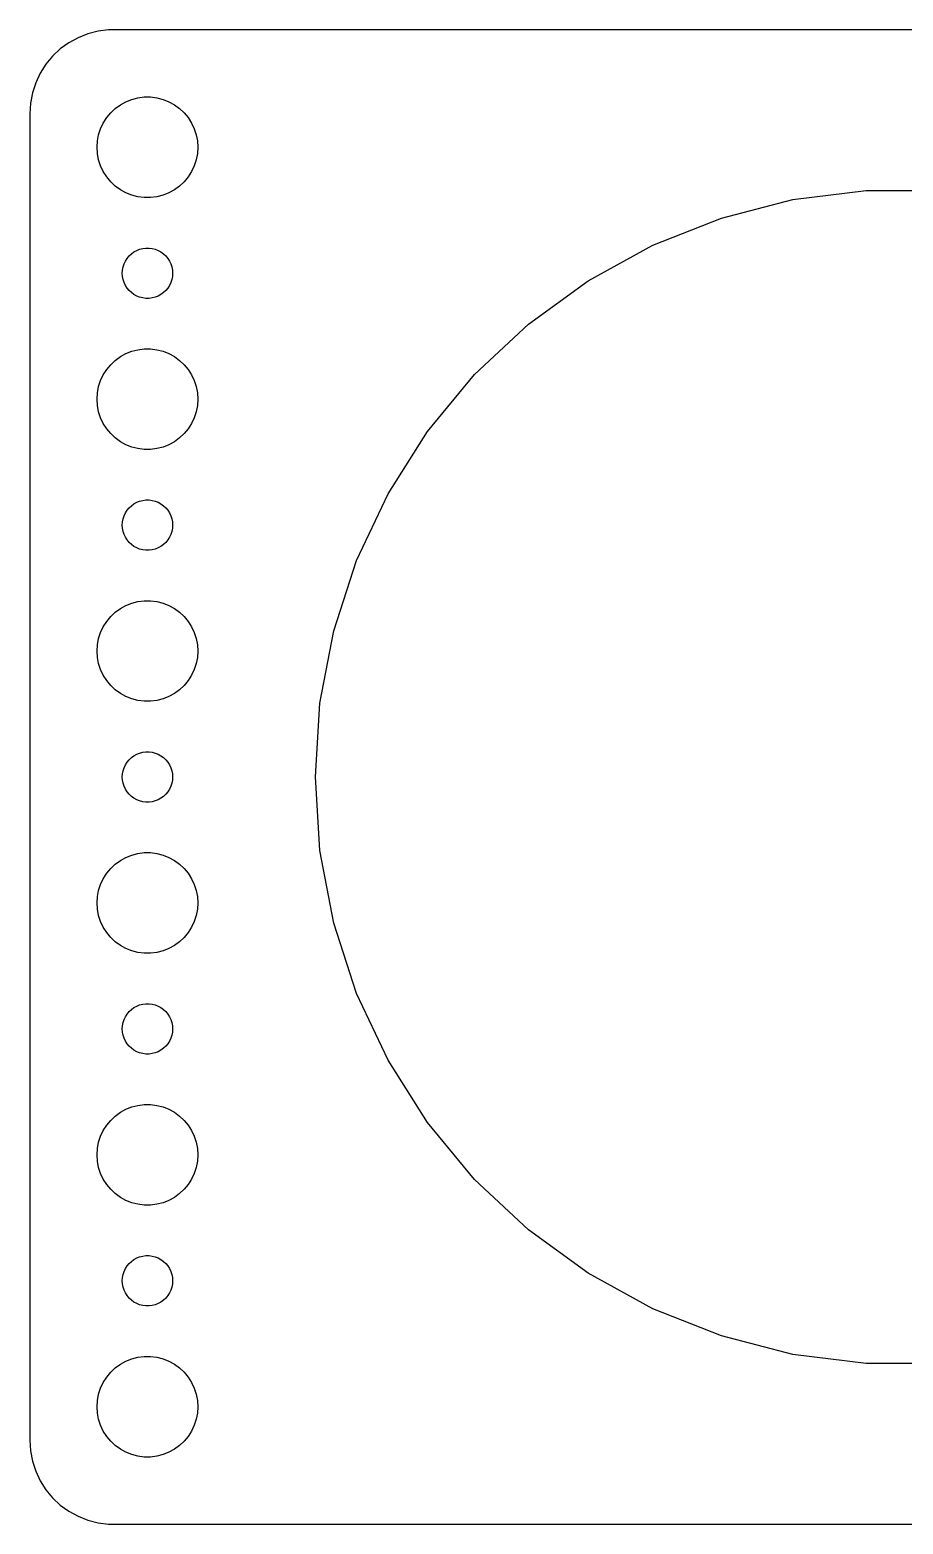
# Model space of a CAD drawing. Header units: metres. Extents: x -52 to 52, y 55 to 143.
# Drawn here: x -52 to 0, y 54.5 to 143.5 of the extents above; entities that cross this region are included whole.
import ezdxf

# ---------------------------------------------------------------- set-up
doc = ezdxf.new("R2010")
doc.units = ezdxf.units.M

msp = doc.modelspace()

# ---------------------------------------------------------------- linework, layer by layer
for p, q in [((-47.9369, 143.411), (-48.5451, 143.255)), ((-47.3139, 143.49), (-47.9369, 143.411)), ((47.3139, 143.49), (-47.3139, 143.49)), ((-49.6791, 142.722), (-50.1871, 142.353)), ((-49.1289, 143.024), (-49.6791, 142.722)), ((-48.5451, 143.255), (-49.1289, 143.024)), ((-50.6448, 141.923), (-51.0451, 141.439)), ((-50.1871, 142.353), (-50.6448, 141.923)), ((-51.3815, 140.909), (-51.6489, 140.341)), ((-51.0451, 141.439), (-51.3815, 140.909)), ((-51.8429, 139.743), (-51.9606, 139.127)), ((-51.6489, 140.341), (-51.8429, 139.743)), ((-51.9606, 139.127), (-52, 138.5)), ((-47.1869, 138.554), (-46.9123, 138.812)), ((-46.9123, 138.812), (-46.6075, 139.033)), ((-46.6075, 139.033), (-46.2773, 139.214)), ((-46.2773, 139.214), (-45.927, 139.353)), ((-45.927, 139.353), (-45.5621, 139.447)), ((-45.5621, 139.447), (-45.1884, 139.494)), ((-45.1884, 139.494), (-44.8116, 139.494)), ((-44.8116, 139.494), (-44.4379, 139.447)), ((-44.4379, 139.447), (-44.0729, 139.353)), ((-44.0729, 139.353), (-43.7227, 139.214)), ((-43.7227, 139.214), (-43.3925, 139.033)), ((-43.3925, 139.033), (-43.0877, 138.812)), ((-43.0877, 138.812), (-42.8131, 138.554)), ((-52, 138.5), (-52, 59.5)), ((-47.7893, 137.604), (-47.6289, 137.945)), ((-47.6289, 137.945), (-47.427, 138.263)), ((-47.427, 138.263), (-47.1869, 138.554)), ((-42.8131, 138.554), (-42.5729, 138.263)), ((-42.5729, 138.263), (-42.3711, 137.945)), ((-42.3711, 137.945), (-42.2107, 137.604)), ((-47.9763, 136.876), (-47.9057, 137.246)), ((-47.9057, 137.246), (-47.7893, 137.604)), ((-42.2107, 137.604), (-42.0942, 137.246)), ((-42.0942, 137.246), (-42.0237, 136.876)), ((-48, 136.5), (-47.9763, 136.876)), ((-47.9763, 136.124), (-48, 136.5)), ((-42.0237, 136.876), (-42, 136.5)), ((-42, 136.5), (-42.0237, 136.124)), ((-47.9057, 135.754), (-47.9763, 136.124)), ((-47.7893, 135.396), (-47.9057, 135.754)), ((-47.6289, 135.055), (-47.7893, 135.396)), ((-42.2107, 135.396), (-42.3711, 135.055)), ((-42.0942, 135.754), (-42.2107, 135.396)), ((-42.0237, 136.124), (-42.0942, 135.754)), ((-47.427, 134.737), (-47.6289, 135.055)), ((-47.1869, 134.446), (-47.427, 134.737)), ((-46.9123, 134.188), (-47.1869, 134.446)), ((-42.8131, 134.446), (-43.0877, 134.188)), ((-42.5729, 134.737), (-42.8131, 134.446)), ((-42.3711, 135.055), (-42.5729, 134.737)), ((-46.6075, 133.967), (-46.9123, 134.188)), ((-46.2773, 133.786), (-46.6075, 133.967)), ((-45.927, 133.647), (-46.2773, 133.786)), ((-45.5621, 133.553), (-45.927, 133.647)), ((-45.1884, 133.506), (-45.5621, 133.553)), ((-44.8116, 133.506), (-45.1884, 133.506)), ((-44.4379, 133.553), (-44.8116, 133.506)), ((-44.0729, 133.647), (-44.4379, 133.553)), ((-43.7227, 133.786), (-44.0729, 133.647)), ((-43.3925, 133.967), (-43.7227, 133.786)), ((-43.0877, 134.188), (-43.3925, 133.967)), ((-6.5583, 133.38), (-2.1977, 133.931)), ((-2.1977, 133.931), (2.1977, 133.931)), ((-10.8156, 132.287), (-6.5583, 133.38)), ((-14.9023, 130.669), (-10.8156, 132.287)), ((-46.2135, 129.882), (-46.0934, 130.027)), ((-46.0934, 130.027), (-45.9561, 130.156)), ((-45.9561, 130.156), (-45.8037, 130.266)), ((-45.8037, 130.266), (-45.6387, 130.357)), ((-45.6387, 130.357), (-45.4635, 130.427)), ((-45.4635, 130.427), (-45.2811, 130.473)), ((-45.2811, 130.473), (-45.0942, 130.497)), ((-45.0942, 130.497), (-44.9058, 130.497)), ((-44.9058, 130.497), (-44.7189, 130.473)), ((-44.7189, 130.473), (-44.5365, 130.427)), ((-44.5365, 130.427), (-44.3613, 130.357)), ((-44.3613, 130.357), (-44.1963, 130.266)), ((-44.1963, 130.266), (-44.0439, 130.156)), ((-44.0439, 130.156), (-43.9065, 130.027)), ((-43.9065, 130.027), (-43.7865, 129.882)), ((-18.7539, 128.551), (-14.9023, 130.669)), ((-46.5, 129), (-46.4882, 129.188)), ((-46.4882, 129.188), (-46.4529, 129.373)), ((-46.4529, 129.373), (-46.3947, 129.552)), ((-46.3947, 129.552), (-46.3145, 129.723)), ((-46.3145, 129.723), (-46.2135, 129.882)), ((-43.7865, 129.882), (-43.6855, 129.723)), ((-43.6855, 129.723), (-43.6053, 129.552)), ((-43.6053, 129.552), (-43.5471, 129.373)), ((-43.5471, 129.373), (-43.5118, 129.188)), ((-43.5118, 129.188), (-43.5, 129)), ((-46.4882, 128.812), (-46.5, 129)), ((-46.4529, 128.627), (-46.4882, 128.812)), ((-46.3947, 128.448), (-46.4529, 128.627)), ((-46.3145, 128.277), (-46.3947, 128.448)), ((-46.2135, 128.118), (-46.3145, 128.277)), ((-43.6855, 128.277), (-43.7865, 128.118)), ((-43.6053, 128.448), (-43.6855, 128.277)), ((-43.5471, 128.627), (-43.6053, 128.448)), ((-43.5118, 128.812), (-43.5471, 128.627)), ((-43.5, 129), (-43.5118, 128.812)), ((-22.3098, 125.968), (-18.7539, 128.551)), ((-46.0934, 127.973), (-46.2135, 128.118)), ((-45.9561, 127.844), (-46.0934, 127.973)), ((-45.8037, 127.734), (-45.9561, 127.844)), ((-45.6387, 127.643), (-45.8037, 127.734)), ((-45.4635, 127.573), (-45.6387, 127.643)), ((-45.2811, 127.527), (-45.4635, 127.573)), ((-45.0942, 127.503), (-45.2811, 127.527)), ((-44.9058, 127.503), (-45.0942, 127.503)), ((-44.7189, 127.527), (-44.9058, 127.503)), ((-44.5365, 127.573), (-44.7189, 127.527)), ((-44.3613, 127.643), (-44.5365, 127.573)), ((-44.1963, 127.734), (-44.3613, 127.643)), ((-44.0439, 127.844), (-44.1963, 127.734)), ((-43.9065, 127.973), (-44.0439, 127.844)), ((-43.7865, 128.118), (-43.9065, 127.973)), ((-25.5139, 122.959), (-22.3098, 125.968)), ((-47.1869, 123.554), (-46.9123, 123.812)), ((-46.9123, 123.812), (-46.6075, 124.033)), ((-46.6075, 124.033), (-46.2773, 124.214)), ((-46.2773, 124.214), (-45.927, 124.353)), ((-45.927, 124.353), (-45.5621, 124.447)), ((-45.5621, 124.447), (-45.1884, 124.494)), ((-45.1884, 124.494), (-44.8116, 124.494)), ((-44.8116, 124.494), (-44.4379, 124.447)), ((-44.4379, 124.447), (-44.0729, 124.353)), ((-44.0729, 124.353), (-43.7227, 124.214)), ((-43.7227, 124.214), (-43.3925, 124.033)), ((-43.3925, 124.033), (-43.0877, 123.812)), ((-43.0877, 123.812), (-42.8131, 123.554)), ((-47.7893, 122.604), (-47.6289, 122.945)), ((-47.6289, 122.945), (-47.427, 123.263)), ((-47.427, 123.263), (-47.1869, 123.554)), ((-42.8131, 123.554), (-42.5729, 123.263)), ((-42.5729, 123.263), (-42.3711, 122.945)), ((-42.3711, 122.945), (-42.2107, 122.604)), ((-28.3156, 119.572), (-25.5139, 122.959)), ((-47.9763, 121.876), (-47.9057, 122.246)), ((-47.9057, 122.246), (-47.7893, 122.604)), ((-42.2107, 122.604), (-42.0942, 122.246)), ((-42.0942, 122.246), (-42.0237, 121.876)), ((-48, 121.5), (-47.9763, 121.876)), ((-47.9763, 121.124), (-48, 121.5)), ((-47.9057, 120.754), (-47.9763, 121.124)), ((-42.0237, 121.124), (-42.0942, 120.754)), ((-42.0237, 121.876), (-42, 121.5)), ((-42, 121.5), (-42.0237, 121.124)), ((-47.7893, 120.396), (-47.9057, 120.754)), ((-47.6289, 120.055), (-47.7893, 120.396)), ((-42.2107, 120.396), (-42.3711, 120.055)), ((-42.0942, 120.754), (-42.2107, 120.396)), ((-47.427, 119.737), (-47.6289, 120.055)), ((-47.1869, 119.446), (-47.427, 119.737)), ((-46.9123, 119.188), (-47.1869, 119.446)), ((-42.8131, 119.446), (-43.0877, 119.188)), ((-42.5729, 119.737), (-42.8131, 119.446)), ((-42.3711, 120.055), (-42.5729, 119.737)), ((-30.6707, 115.861), (-28.3156, 119.572)), ((-46.6075, 118.967), (-46.9123, 119.188)), ((-46.2773, 118.786), (-46.6075, 118.967)), ((-45.927, 118.647), (-46.2773, 118.786)), ((-45.5621, 118.553), (-45.927, 118.647)), ((-45.1884, 118.506), (-45.5621, 118.553)), ((-44.8116, 118.506), (-45.1884, 118.506)), ((-44.4379, 118.553), (-44.8116, 118.506)), ((-44.0729, 118.647), (-44.4379, 118.553)), ((-43.7227, 118.786), (-44.0729, 118.647)), ((-43.3925, 118.967), (-43.7227, 118.786)), ((-43.0877, 119.188), (-43.3925, 118.967)), ((-32.5422, 111.884), (-30.6707, 115.861)), ((-46.3145, 114.723), (-46.2135, 114.882)), ((-46.2135, 114.882), (-46.0934, 115.027)), ((-46.0934, 115.027), (-45.9561, 115.156)), ((-45.9561, 115.156), (-45.8037, 115.266)), ((-45.8037, 115.266), (-45.6387, 115.357)), ((-45.6387, 115.357), (-45.4635, 115.427)), ((-45.4635, 115.427), (-45.2811, 115.473)), ((-45.2811, 115.473), (-45.0942, 115.497)), ((-45.0942, 115.497), (-44.9058, 115.497)), ((-44.9058, 115.497), (-44.7189, 115.473)), ((-44.7189, 115.473), (-44.5365, 115.427)), ((-44.5365, 115.427), (-44.3613, 115.357)), ((-44.3613, 115.357), (-44.1963, 115.266)), ((-44.1963, 115.266), (-44.0439, 115.156)), ((-44.0439, 115.156), (-43.9065, 115.027)), ((-43.9065, 115.027), (-43.7865, 114.882)), ((-43.7865, 114.882), (-43.6855, 114.723)), ((-46.5, 114), (-46.4882, 114.188)), ((-46.4882, 113.812), (-46.5, 114)), ((-46.4882, 114.188), (-46.4529, 114.373)), ((-46.4529, 114.373), (-46.3947, 114.552)), ((-46.3947, 114.552), (-46.3145, 114.723)), ((-43.6855, 114.723), (-43.6053, 114.552)), ((-43.6053, 114.552), (-43.5471, 114.373)), ((-43.5471, 114.373), (-43.5118, 114.188)), ((-43.5118, 114.188), (-43.5, 114)), ((-43.5, 114), (-43.5118, 113.812)), ((-46.4529, 113.627), (-46.4882, 113.812)), ((-46.3947, 113.448), (-46.4529, 113.627)), ((-46.3145, 113.277), (-46.3947, 113.448)), ((-46.2135, 113.118), (-46.3145, 113.277)), ((-46.0934, 112.973), (-46.2135, 113.118)), ((-43.7865, 113.118), (-43.9065, 112.973)), ((-43.6855, 113.277), (-43.7865, 113.118)), ((-43.6053, 113.448), (-43.6855, 113.277)), ((-43.5471, 113.627), (-43.6053, 113.448)), ((-43.5118, 113.812), (-43.5471, 113.627)), ((-45.9561, 112.844), (-46.0934, 112.973)), ((-45.8037, 112.734), (-45.9561, 112.844)), ((-45.6387, 112.643), (-45.8037, 112.734)), ((-45.4635, 112.573), (-45.6387, 112.643)), ((-45.2811, 112.527), (-45.4635, 112.573)), ((-45.0942, 112.503), (-45.2811, 112.527)), ((-44.9058, 112.503), (-45.0942, 112.503)), ((-44.7189, 112.527), (-44.9058, 112.503)), ((-44.5365, 112.573), (-44.7189, 112.527)), ((-44.3613, 112.643), (-44.5365, 112.573)), ((-44.1963, 112.734), (-44.3613, 112.643)), ((-44.0439, 112.844), (-44.1963, 112.734)), ((-43.9065, 112.973), (-44.0439, 112.844)), ((-33.9004, 107.704), (-32.5422, 111.884)), ((-45.927, 109.353), (-45.5621, 109.447)), ((-45.5621, 109.447), (-45.1884, 109.494)), ((-45.1884, 109.494), (-44.8116, 109.494)), ((-44.8116, 109.494), (-44.4379, 109.447)), ((-44.4379, 109.447), (-44.0729, 109.353)), ((-47.1869, 108.554), (-46.9123, 108.812)), ((-46.9123, 108.812), (-46.6075, 109.033)), ((-46.6075, 109.033), (-46.2773, 109.214)), ((-46.2773, 109.214), (-45.927, 109.353)), ((-44.0729, 109.353), (-43.7227, 109.214)), ((-43.7227, 109.214), (-43.3925, 109.033)), ((-43.3925, 109.033), (-43.0877, 108.812)), ((-43.0877, 108.812), (-42.8131, 108.554)), ((-47.7893, 107.604), (-47.6289, 107.945)), ((-47.6289, 107.945), (-47.427, 108.263)), ((-47.427, 108.263), (-47.1869, 108.554)), ((-42.8131, 108.554), (-42.5729, 108.263)), ((-42.5729, 108.263), (-42.3711, 107.945)), ((-42.3711, 107.945), (-42.2107, 107.604)), ((-34.724, 103.387), (-33.9004, 107.704)), ((-48, 106.5), (-47.9763, 106.876)), ((-47.9763, 106.876), (-47.9057, 107.246)), ((-47.9057, 107.246), (-47.7893, 107.604)), ((-42.2107, 107.604), (-42.0942, 107.246)), ((-42.0942, 107.246), (-42.0237, 106.876)), ((-42.0237, 106.876), (-42, 106.5)), ((-47.9763, 106.124), (-48, 106.5)), ((-47.9057, 105.754), (-47.9763, 106.124)), ((-42.0237, 106.124), (-42.0942, 105.754)), ((-42, 106.5), (-42.0237, 106.124)), ((-47.7893, 105.396), (-47.9057, 105.754)), ((-47.6289, 105.055), (-47.7893, 105.396)), ((-47.427, 104.737), (-47.6289, 105.055)), ((-42.3711, 105.055), (-42.5729, 104.737)), ((-42.2107, 105.396), (-42.3711, 105.055)), ((-42.0942, 105.754), (-42.2107, 105.396)), ((-47.1869, 104.446), (-47.427, 104.737)), ((-46.9123, 104.188), (-47.1869, 104.446)), ((-46.6075, 103.967), (-46.9123, 104.188)), ((-43.0877, 104.188), (-43.3925, 103.967)), ((-42.8131, 104.446), (-43.0877, 104.188)), ((-42.5729, 104.737), (-42.8131, 104.446)), ((-46.2773, 103.786), (-46.6075, 103.967)), ((-45.927, 103.647), (-46.2773, 103.786)), ((-45.5621, 103.553), (-45.927, 103.647)), ((-45.1884, 103.506), (-45.5621, 103.553)), ((-44.8116, 103.506), (-45.1884, 103.506)), ((-44.4379, 103.553), (-44.8116, 103.506)), ((-44.0729, 103.647), (-44.4379, 103.553)), ((-43.7227, 103.786), (-44.0729, 103.647)), ((-43.3925, 103.967), (-43.7227, 103.786)), ((-35, 99), (-34.724, 103.387)), ((-46.3947, 99.5522), (-46.3145, 99.7226)), ((-46.3145, 99.7226), (-46.2135, 99.8817)), ((-46.2135, 99.8817), (-46.0934, 100.027)), ((-46.0934, 100.027), (-45.9561, 100.156)), ((-45.9561, 100.156), (-45.8037, 100.266)), ((-45.8037, 100.266), (-45.6387, 100.357)), ((-45.6387, 100.357), (-45.4635, 100.427)), ((-45.4635, 100.427), (-45.2811, 100.473)), ((-45.2811, 100.473), (-45.0942, 100.497)), ((-45.0942, 100.497), (-44.9058, 100.497)), ((-44.9058, 100.497), (-44.7189, 100.473)), ((-44.7189, 100.473), (-44.5365, 100.427)), ((-44.5365, 100.427), (-44.3613, 100.357)), ((-44.3613, 100.357), (-44.1963, 100.266)), ((-44.1963, 100.266), (-44.0439, 100.156)), ((-44.0439, 100.156), (-43.9065, 100.027)), ((-43.9065, 100.027), (-43.7865, 99.8817)), ((-43.7865, 99.8817), (-43.6855, 99.7226)), ((-43.6855, 99.7226), (-43.6053, 99.5522)), ((-46.5, 99), (-46.4882, 99.188)), ((-46.4882, 98.812), (-46.5, 99)), ((-46.4882, 99.188), (-46.4529, 99.373)), ((-46.4529, 98.627), (-46.4882, 98.812)), ((-46.4529, 99.373), (-46.3947, 99.5522)), ((-43.6053, 99.5522), (-43.5471, 99.373)), ((-43.5471, 99.373), (-43.5118, 99.188)), ((-43.5118, 98.812), (-43.5471, 98.627)), ((-43.5118, 99.188), (-43.5, 99)), ((-43.5, 99), (-43.5118, 98.812)), ((-34.724, 94.6133), (-35, 99)), ((-46.3947, 98.4478), (-46.4529, 98.627)), ((-46.3145, 98.2774), (-46.3947, 98.4478)), ((-46.2135, 98.1183), (-46.3145, 98.2774)), ((-46.0934, 97.9732), (-46.2135, 98.1183)), ((-45.9561, 97.8442), (-46.0934, 97.9732)), ((-43.9065, 97.9732), (-44.0439, 97.8442)), ((-43.7865, 98.1183), (-43.9065, 97.9732)), ((-43.6855, 98.2774), (-43.7865, 98.1183)), ((-43.6053, 98.4478), (-43.6855, 98.2774)), ((-43.5471, 98.627), (-43.6053, 98.4478)), ((-45.8037, 97.7335), (-45.9561, 97.8442)), ((-45.6387, 97.6428), (-45.8037, 97.7335)), ((-45.4635, 97.5734), (-45.6387, 97.6428)), ((-45.2811, 97.5266), (-45.4635, 97.5734)), ((-45.0942, 97.503), (-45.2811, 97.5266)), ((-44.9058, 97.503), (-45.0942, 97.503)), ((-44.7189, 97.5266), (-44.9058, 97.503)), ((-44.5365, 97.5734), (-44.7189, 97.5266)), ((-44.3613, 97.6428), (-44.5365, 97.5734)), ((-44.1963, 97.7335), (-44.3613, 97.6428)), ((-44.0439, 97.8442), (-44.1963, 97.7335)), ((-46.2773, 94.2145), (-45.927, 94.3532)), ((-45.927, 94.3532), (-45.5621, 94.4469)), ((-45.5621, 94.4469), (-45.1884, 94.4941)), ((-45.1884, 94.4941), (-44.8116, 94.4941)), ((-44.8116, 94.4941), (-44.4379, 94.4469)), ((-44.4379, 94.4469), (-44.0729, 94.3532)), ((-44.0729, 94.3532), (-43.7227, 94.2145)), ((-33.9004, 90.2959), (-34.724, 94.6133)), ((-47.427, 93.2634), (-47.1869, 93.5536)), ((-47.1869, 93.5536), (-46.9123, 93.8116)), ((-46.9123, 93.8116), (-46.6075, 94.033)), ((-46.6075, 94.033), (-46.2773, 94.2145)), ((-43.7227, 94.2145), (-43.3925, 94.033)), ((-43.3925, 94.033), (-43.0877, 93.8116)), ((-43.0877, 93.8116), (-42.8131, 93.5536)), ((-42.8131, 93.5536), (-42.5729, 93.2634)), ((-47.9057, 92.2461), (-47.7893, 92.6044)), ((-47.7893, 92.6044), (-47.6289, 92.9453)), ((-47.6289, 92.9453), (-47.427, 93.2634)), ((-42.5729, 93.2634), (-42.3711, 92.9453)), ((-42.3711, 92.9453), (-42.2107, 92.6044)), ((-42.2107, 92.6044), (-42.0942, 92.2461)), ((-48, 91.5), (-47.9763, 91.876)), ((-47.9763, 91.876), (-47.9057, 92.2461)), ((-42.0942, 92.2461), (-42.0237, 91.876)), ((-42.0237, 91.876), (-42, 91.5)), ((-47.9763, 91.124), (-48, 91.5)), ((-47.9057, 90.7539), (-47.9763, 91.124)), ((-42.0237, 91.124), (-42.0942, 90.7539)), ((-42, 91.5), (-42.0237, 91.124)), ((-47.7893, 90.3956), (-47.9057, 90.7539)), ((-47.6289, 90.0547), (-47.7893, 90.3956)), ((-47.427, 89.7366), (-47.6289, 90.0547)), ((-42.3711, 90.0547), (-42.5729, 89.7366)), ((-42.2107, 90.3956), (-42.3711, 90.0547)), ((-42.0942, 90.7539), (-42.2107, 90.3956)), ((-32.5422, 86.1156), (-33.9004, 90.2959)), ((-47.1869, 89.4464), (-47.427, 89.7366)), ((-46.9123, 89.1885), (-47.1869, 89.4464)), ((-46.6075, 88.967), (-46.9123, 89.1885)), ((-43.0877, 89.1885), (-43.3925, 88.967)), ((-42.8131, 89.4464), (-43.0877, 89.1885)), ((-42.5729, 89.7366), (-42.8131, 89.4464)), ((-46.2773, 88.7855), (-46.6075, 88.967)), ((-45.927, 88.6468), (-46.2773, 88.7855)), ((-45.5621, 88.5531), (-45.927, 88.6468)), ((-45.1884, 88.5059), (-45.5621, 88.5531)), ((-44.8116, 88.5059), (-45.1884, 88.5059)), ((-44.4379, 88.5531), (-44.8116, 88.5059)), ((-44.0729, 88.6468), (-44.4379, 88.5531)), ((-43.7227, 88.7855), (-44.0729, 88.6468)), ((-43.3925, 88.967), (-43.7227, 88.7855)), ((-45.6387, 85.3573), (-45.4635, 85.4266)), ((-45.4635, 85.4266), (-45.2811, 85.4734)), ((-45.2811, 85.4734), (-45.0942, 85.4971)), ((-45.0942, 85.4971), (-44.9058, 85.4971)), ((-44.9058, 85.4971), (-44.7189, 85.4734)), ((-44.7189, 85.4734), (-44.5365, 85.4266)), ((-44.5365, 85.4266), (-44.3613, 85.3573)), ((-30.6707, 82.1386), (-32.5422, 86.1156)), ((-46.4529, 84.373), (-46.3947, 84.5522)), ((-46.3947, 84.5522), (-46.3145, 84.7226)), ((-46.3145, 84.7226), (-46.2135, 84.8817)), ((-46.2135, 84.8817), (-46.0934, 85.0268)), ((-46.0934, 85.0268), (-45.9561, 85.1558)), ((-45.9561, 85.1558), (-45.8037, 85.2665)), ((-45.8037, 85.2665), (-45.6387, 85.3573)), ((-44.3613, 85.3573), (-44.1963, 85.2665)), ((-44.1963, 85.2665), (-44.0439, 85.1558)), ((-44.0439, 85.1558), (-43.9065, 85.0268)), ((-43.9065, 85.0268), (-43.7865, 84.8817)), ((-43.7865, 84.8817), (-43.6855, 84.7226)), ((-43.6855, 84.7226), (-43.6053, 84.5522)), ((-43.6053, 84.5522), (-43.5471, 84.373)), ((-46.5, 84), (-46.4882, 84.188)), ((-46.4882, 83.812), (-46.5, 84)), ((-46.4882, 84.188), (-46.4529, 84.373)), ((-46.4529, 83.627), (-46.4882, 83.812)), ((-43.5471, 84.373), (-43.5118, 84.188)), ((-43.5118, 83.812), (-43.5471, 83.627)), ((-43.5118, 84.188), (-43.5, 84)), ((-43.5, 84), (-43.5118, 83.812)), ((-46.3947, 83.4478), (-46.4529, 83.627)), ((-46.3145, 83.2774), (-46.3947, 83.4478)), ((-46.2135, 83.1183), (-46.3145, 83.2774)), ((-46.0934, 82.9732), (-46.2135, 83.1183)), ((-45.9561, 82.8442), (-46.0934, 82.9732)), ((-45.8037, 82.7335), (-45.9561, 82.8442)), ((-44.0439, 82.8442), (-44.1963, 82.7335)), ((-43.9065, 82.9732), (-44.0439, 82.8442)), ((-43.7865, 83.1183), (-43.9065, 82.9732)), ((-43.6855, 83.2774), (-43.7865, 83.1183)), ((-43.6053, 83.4478), (-43.6855, 83.2774)), ((-43.5471, 83.627), (-43.6053, 83.4478)), ((-45.6387, 82.6428), (-45.8037, 82.7335)), ((-45.4635, 82.5734), (-45.6387, 82.6428)), ((-45.2811, 82.5266), (-45.4635, 82.5734)), ((-45.0942, 82.503), (-45.2811, 82.5266)), ((-44.9058, 82.503), (-45.0942, 82.503)), ((-44.7189, 82.5266), (-44.9058, 82.503)), ((-44.5365, 82.5734), (-44.7189, 82.5266)), ((-44.3613, 82.6428), (-44.5365, 82.5734)), ((-44.1963, 82.7335), (-44.3613, 82.6428)), ((-28.3156, 78.4275), (-30.6707, 82.1386)), ((-46.6075, 79.033), (-46.2773, 79.2145)), ((-46.2773, 79.2145), (-45.927, 79.3532)), ((-45.927, 79.3532), (-45.5621, 79.4469)), ((-45.5621, 79.4469), (-45.1884, 79.4941)), ((-45.1884, 79.4941), (-44.8116, 79.4941)), ((-44.8116, 79.4941), (-44.4379, 79.4469)), ((-44.4379, 79.4469), (-44.0729, 79.3532)), ((-44.0729, 79.3532), (-43.7227, 79.2145)), ((-43.7227, 79.2145), (-43.3925, 79.033)), ((-47.427, 78.2634), (-47.1869, 78.5536)), ((-47.1869, 78.5536), (-46.9123, 78.8116)), ((-46.9123, 78.8116), (-46.6075, 79.033)), ((-43.3925, 79.033), (-43.0877, 78.8116)), ((-43.0877, 78.8116), (-42.8131, 78.5536)), ((-42.8131, 78.5536), (-42.5729, 78.2634)), ((-25.5139, 75.0409), (-28.3156, 78.4275)), ((-47.9057, 77.2461), (-47.7893, 77.6044)), ((-47.7893, 77.6044), (-47.6289, 77.9453)), ((-47.6289, 77.9453), (-47.427, 78.2634)), ((-42.5729, 78.2634), (-42.3711, 77.9453)), ((-42.3711, 77.9453), (-42.2107, 77.6044)), ((-42.2107, 77.6044), (-42.0942, 77.2461)), ((-48, 76.5), (-47.9763, 76.876)), ((-47.9763, 76.876), (-47.9057, 77.2461)), ((-42.0942, 77.2461), (-42.0237, 76.876)), ((-42.0237, 76.876), (-42, 76.5)), ((-47.9763, 76.124), (-48, 76.5)), ((-47.9057, 75.7539), (-47.9763, 76.124)), ((-47.7893, 75.3956), (-47.9057, 75.7539)), ((-42.0942, 75.7539), (-42.2107, 75.3956)), ((-42.0237, 76.124), (-42.0942, 75.7539)), ((-42, 76.5), (-42.0237, 76.124)), ((-47.6289, 75.0547), (-47.7893, 75.3956)), ((-47.427, 74.7366), (-47.6289, 75.0547)), ((-42.3711, 75.0547), (-42.5729, 74.7366)), ((-42.2107, 75.3956), (-42.3711, 75.0547)), ((-22.3098, 72.032), (-25.5139, 75.0409)), ((-47.1869, 74.4464), (-47.427, 74.7366)), ((-46.9123, 74.1885), (-47.1869, 74.4464)), ((-46.6075, 73.967), (-46.9123, 74.1885)), ((-46.2773, 73.7855), (-46.6075, 73.967)), ((-43.3925, 73.967), (-43.7227, 73.7855)), ((-43.0877, 74.1885), (-43.3925, 73.967)), ((-42.8131, 74.4464), (-43.0877, 74.1885)), ((-42.5729, 74.7366), (-42.8131, 74.4464)), ((-45.927, 73.6468), (-46.2773, 73.7855)), ((-45.5621, 73.5531), (-45.927, 73.6468)), ((-45.1884, 73.5059), (-45.5621, 73.5531)), ((-44.8116, 73.5059), (-45.1884, 73.5059)), ((-44.4379, 73.5531), (-44.8116, 73.5059)), ((-44.0729, 73.6468), (-44.4379, 73.5531)), ((-43.7227, 73.7855), (-44.0729, 73.6468)), ((-18.7539, 69.4485), (-22.3098, 72.032)), ((-45.8037, 70.2665), (-45.6387, 70.3573)), ((-45.6387, 70.3573), (-45.4635, 70.4266)), ((-45.4635, 70.4266), (-45.2811, 70.4734)), ((-45.2811, 70.4734), (-45.0942, 70.497)), ((-45.0942, 70.497), (-44.9058, 70.497)), ((-44.9058, 70.497), (-44.7189, 70.4734)), ((-44.7189, 70.4734), (-44.5365, 70.4266)), ((-44.5365, 70.4266), (-44.3613, 70.3573)), ((-44.3613, 70.3573), (-44.1963, 70.2665)), ((-46.4529, 69.373), (-46.3947, 69.5522)), ((-46.3947, 69.5522), (-46.3145, 69.7226)), ((-46.3145, 69.7226), (-46.2135, 69.8817)), ((-46.2135, 69.8817), (-46.0934, 70.0268)), ((-46.0934, 70.0268), (-45.9561, 70.1558)), ((-45.9561, 70.1558), (-45.8037, 70.2665)), ((-44.1963, 70.2665), (-44.0439, 70.1558)), ((-44.0439, 70.1558), (-43.9065, 70.0268)), ((-43.9065, 70.0268), (-43.7865, 69.8817)), ((-43.7865, 69.8817), (-43.6855, 69.7226)), ((-43.6855, 69.7226), (-43.6053, 69.5522)), ((-43.6053, 69.5522), (-43.5471, 69.373)), ((-14.9023, 67.3311), (-18.7539, 69.4485)), ((-46.5, 69), (-46.4882, 69.188)), ((-46.4882, 68.812), (-46.5, 69)), ((-46.4882, 69.188), (-46.4529, 69.373)), ((-46.4529, 68.627), (-46.4882, 68.812)), ((-46.3947, 68.4478), (-46.4529, 68.627)), ((-43.5471, 68.627), (-43.6053, 68.4478)), ((-43.5471, 69.373), (-43.5118, 69.188)), ((-43.5118, 68.812), (-43.5471, 68.627)), ((-43.5118, 69.188), (-43.5, 69)), ((-43.5, 69), (-43.5118, 68.812)), ((-46.3145, 68.2774), (-46.3947, 68.4478)), ((-46.2135, 68.1183), (-46.3145, 68.2774)), ((-46.0934, 67.9732), (-46.2135, 68.1183)), ((-45.9561, 67.8442), (-46.0934, 67.9732)), ((-45.8037, 67.7335), (-45.9561, 67.8442)), ((-45.6387, 67.6428), (-45.8037, 67.7335)), ((-45.4635, 67.5734), (-45.6387, 67.6428)), ((-44.3613, 67.6428), (-44.5365, 67.5734)), ((-44.1963, 67.7335), (-44.3613, 67.6428)), ((-44.0439, 67.8442), (-44.1963, 67.7335)), ((-43.9065, 67.9732), (-44.0439, 67.8442)), ((-43.7865, 68.1183), (-43.9065, 67.9732)), ((-43.6855, 68.2774), (-43.7865, 68.1183)), ((-43.6053, 68.4478), (-43.6855, 68.2774)), ((-45.2811, 67.5266), (-45.4635, 67.5734)), ((-45.0942, 67.503), (-45.2811, 67.5266)), ((-44.9058, 67.503), (-45.0942, 67.503)), ((-44.7189, 67.5266), (-44.9058, 67.503)), ((-44.5365, 67.5734), (-44.7189, 67.5266)), ((-10.8156, 65.713), (-14.9023, 67.3311)), ((-6.5583, 64.6199), (-10.8156, 65.713)), ((-46.6075, 64.033), (-46.2773, 64.2145)), ((-46.2773, 64.2145), (-45.927, 64.3532)), ((-45.927, 64.3532), (-45.5621, 64.4469)), ((-45.5621, 64.4469), (-45.1884, 64.4941)), ((-45.1884, 64.4941), (-44.8116, 64.4941)), ((-44.8116, 64.4941), (-44.4379, 64.4469)), ((-44.4379, 64.4469), (-44.0729, 64.3532)), ((-44.0729, 64.3532), (-43.7227, 64.2145)), ((-43.7227, 64.2145), (-43.3925, 64.033)), ((-2.1977, 64.0691), (-6.5583, 64.6199)), ((2.1977, 64.0691), (-2.1977, 64.0691)), ((-47.6289, 62.9453), (-47.427, 63.2634)), ((-47.427, 63.2634), (-47.1869, 63.5536)), ((-47.1869, 63.5536), (-46.9123, 63.8115)), ((-46.9123, 63.8115), (-46.6075, 64.033)), ((-43.3925, 64.033), (-43.0877, 63.8115)), ((-43.0877, 63.8115), (-42.8131, 63.5536)), ((-42.8131, 63.5536), (-42.5729, 63.2634)), ((-42.5729, 63.2634), (-42.3711, 62.9453)), ((-47.9057, 62.2461), (-47.7893, 62.6044)), ((-47.7893, 62.6044), (-47.6289, 62.9453)), ((-42.3711, 62.9453), (-42.2107, 62.6044)), ((-42.2107, 62.6044), (-42.0942, 62.2461)), ((-48, 61.5), (-47.9763, 61.876)), ((-47.9763, 61.124), (-48, 61.5)), ((-47.9763, 61.876), (-47.9057, 62.2461)), ((-42.0942, 62.2461), (-42.0237, 61.876)), ((-42.0237, 61.876), (-42, 61.5)), ((-42, 61.5), (-42.0237, 61.124)), ((-47.9057, 60.7539), (-47.9763, 61.124)), ((-47.7893, 60.3956), (-47.9057, 60.7539)), ((-42.0942, 60.7539), (-42.2107, 60.3956)), ((-42.0237, 61.124), (-42.0942, 60.7539)), ((-47.6289, 60.0547), (-47.7893, 60.3956)), ((-47.427, 59.7366), (-47.6289, 60.0547)), ((-47.1869, 59.4464), (-47.427, 59.7366)), ((-42.5729, 59.7366), (-42.8131, 59.4464)), ((-42.3711, 60.0547), (-42.5729, 59.7366)), ((-42.2107, 60.3956), (-42.3711, 60.0547)), ((-52, 59.5), (-51.9606, 58.8733)), ((-51.9606, 58.8733), (-51.8429, 58.2566)), ((-46.9123, 59.1885), (-47.1869, 59.4464)), ((-46.6075, 58.967), (-46.9123, 59.1885)), ((-46.2773, 58.7855), (-46.6075, 58.967)), ((-45.927, 58.6468), (-46.2773, 58.7855)), ((-43.7227, 58.7855), (-44.0729, 58.6468)), ((-43.3925, 58.967), (-43.7227, 58.7855)), ((-43.0877, 59.1885), (-43.3925, 58.967)), ((-42.8131, 59.4464), (-43.0877, 59.1885)), ((-51.8429, 58.2566), (-51.6489, 57.6594)), ((-45.5621, 58.5531), (-45.927, 58.6468)), ((-45.1884, 58.5059), (-45.5621, 58.5531)), ((-44.8116, 58.5059), (-45.1884, 58.5059)), ((-44.4379, 58.5531), (-44.8116, 58.5059)), ((-44.0729, 58.6468), (-44.4379, 58.5531)), ((-51.6489, 57.6594), (-51.3815, 57.0912)), ((-51.3815, 57.0912), (-51.0451, 56.5611)), ((-51.0451, 56.5611), (-50.6448, 56.0773)), ((-50.6448, 56.0773), (-50.1871, 55.6474)), ((-50.1871, 55.6474), (-49.6791, 55.2784)), ((-49.6791, 55.2784), (-49.1289, 54.9759)), ((-49.1289, 54.9759), (-48.5451, 54.7447)), ((-48.5451, 54.7447), (-47.9369, 54.5886)), ((-47.9369, 54.5886), (-47.3139, 54.5099)), ((-47.3139, 54.5099), (47.3139, 54.5099))]:
    msp.add_line(p, q)

doc.saveas('drawing.dxf')
